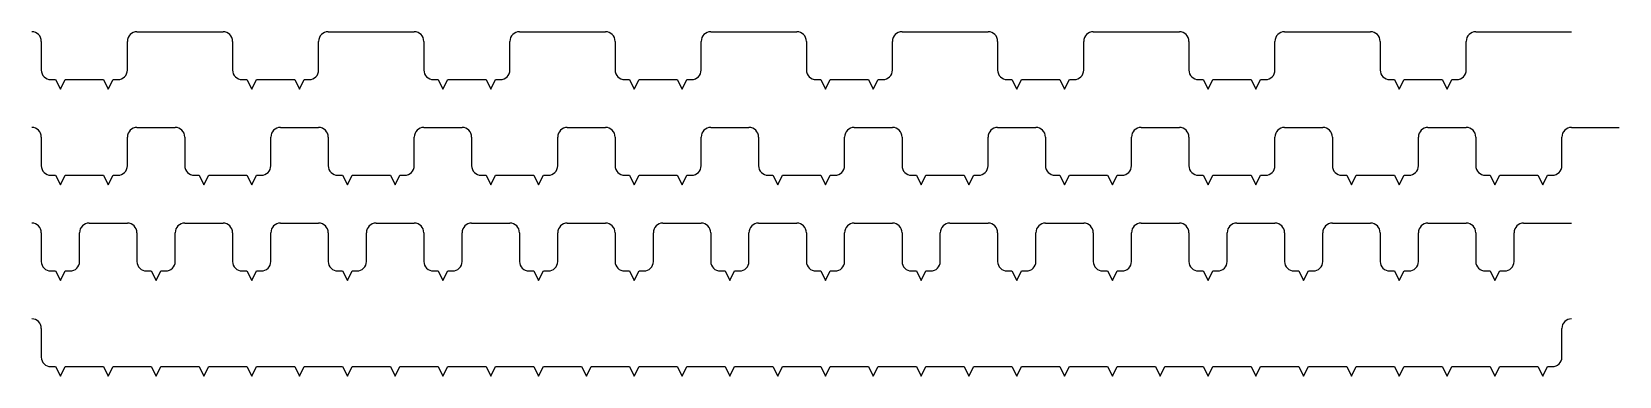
# Model space of a CAD drawing. Extents: x 0 to 166, y -5 to 31.
import ezdxf

# ---------------------------------------------------------------- set-up
doc = ezdxf.new("R2010")
doc.units = 0

# ---------------------------------------------------------------- blocks, each defined once
blk = doc.blocks.new('SWOOP_LEFT')
for p, q in [((1, 0), (1, -3)), ((2, -4), (2.5, -4))]:
    blk.add_line(p, q)
for centre, start, end in [((0, 0), 0, 90), ((2, -3), 180, 270)]:
    blk.add_arc(centre, 1, start, end)
blk = doc.blocks.new('POKEYBIT')
for p, q in [((0, 0), (0.5, -1)), ((0.5, -1), (1, 0))]:
    blk.add_line(p, q)
blk = doc.blocks.new('SWOOP_RIGHT')
for p, q in [((1.5, -3), (1.5, 0)), ((0, -4), (0.5, -4))]:
    blk.add_line(p, q)
for centre, start, end in [((2.5, 0), 90, 180), ((0.5, -3), 270, 360)]:
    blk.add_arc(centre, 1, start, end)

msp = doc.modelspace()

# ---------------------------------------------------------------- linework, layer by layer
for p, q in [((11, 31), (20, 31)), ((31, 31), (40, 31)), ((51, 31), (60, 31)), ((71, 31), (80, 31)), ((91, 31), (100, 31)), ((111, 31), (120, 31)), ((131, 31), (140, 31)), ((151, 31), (160, 31)), ((160, 31), (161, 31)), ((3.5, 26), (7.5, 26)), ((23.5, 26), (27.5, 26)), ((43.5, 26), (47.5, 26)), ((63.5, 26), (67.5, 26)), ((83.5, 26), (87.5, 26)), ((103.5, 26), (107.5, 26)), ((123.5, 26), (127.5, 26)), ((143.5, 26), (147.5, 26)), ((11, 21), (15, 21)), ((26, 21), (30, 21)), ((41, 21), (45, 21)), ((56, 21), (60, 21)), ((71, 21), (75, 21)), ((86, 21), (90, 21)), ((101, 21), (105, 21)), ((116, 21), (120, 21)), ((131, 21), (135, 21)), ((146, 21), (150, 21)), ((161, 21), (165, 21)), ((165, 21), (166, 21)), ((3.5, 16), (7.5, 16)), ((18.5, 16), (22.5, 16)), ((33.5, 16), (37.5, 16)), ((48.5, 16), (52.5, 16)), ((63.5, 16), (67.5, 16)), ((78.5, 16), (82.5, 16)), ((93.5, 16), (97.5, 16)), ((108.5, 16), (112.5, 16)), ((123.5, 16), (127.5, 16)), ((138.5, 16), (142.5, 16)), ((153.5, 16), (157.5, 16)), ((6, 11), (10, 11)), ((16, 11), (20, 11)), ((26, 11), (30, 11)), ((36, 11), (40, 11)), ((46, 11), (50, 11)), ((56, 11), (60, 11)), ((66, 11), (70, 11)), ((76, 11), (80, 11)), ((86, 11), (90, 11)), ((96, 11), (100, 11)), ((106, 11), (110, 11)), ((116, 11), (120, 11)), ((126, 11), (130, 11)), ((136, 11), (140, 11)), ((146, 11), (150, 11)), ((156, 11), (160, 11)), ((160, 11), (161, 11)), ((3.5, -4), (7.5, -4)), ((8.5, -4), (12.5, -4)), ((13.5, -4), (17.5, -4)), ((18.5, -4), (22.5, -4)), ((23.5, -4), (27.5, -4)), ((28.5, -4), (32.5, -4)), ((33.5, -4), (37.5, -4)), ((38.5, -4), (42.5, -4)), ((43.5, -4), (47.5, -4)), ((48.5, -4), (52.5, -4)), ((53.5, -4), (57.5, -4)), ((58.5, -4), (62.5, -4)), ((63.5, -4), (67.5, -4)), ((68.5, -4), (72.5, -4)), ((73.5, -4), (77.5, -4)), ((78.5, -4), (82.5, -4)), ((83.5, -4), (87.5, -4)), ((88.5, -4), (92.5, -4)), ((93.5, -4), (97.5, -4)), ((98.5, -4), (102.5, -4)), ((103.5, -4), (107.5, -4)), ((108.5, -4), (112.5, -4)), ((113.5, -4), (117.5, -4)), ((118.5, -4), (122.5, -4)), ((123.5, -4), (127.5, -4)), ((128.5, -4), (132.5, -4)), ((133.5, -4), (137.5, -4)), ((138.5, -4), (142.5, -4)), ((143.5, -4), (147.5, -4)), ((148.5, -4), (152.5, -4)), ((153.5, -4), (157.5, -4))]:
    msp.add_line(p, q)

# ---------------------------------------------------------------- block references
for name, p in [('swoop_left', (0, 30)), ('swoop_right', (8.5, 30)), ('swoop_left', (20, 30)), ('swoop_right', (28.5, 30)), ('swoop_left', (40, 30)), ('swoop_right', (48.5, 30)), ('swoop_left', (60, 30)), ('swoop_right', (68.5, 30)), ('swoop_left', (80, 30)), ('swoop_right', (88.5, 30)), ('swoop_left', (100, 30)), ('swoop_right', (108.5, 30)), ('swoop_left', (120, 30)), ('swoop_right', (128.5, 30)), ('swoop_left', (140, 30)), ('swoop_right', (148.5, 30)), ('pokeybit', (2.5, 26)), ('pokeybit', (7.5, 26)), ('pokeybit', (22.5, 26)), ('pokeybit', (27.5, 26)), ('pokeybit', (42.5, 26)), ('pokeybit', (47.5, 26)), ('pokeybit', (62.5, 26)), ('pokeybit', (67.5, 26)), ('pokeybit', (82.5, 26)), ('pokeybit', (87.5, 26)), ('pokeybit', (102.5, 26)), ('pokeybit', (107.5, 26)), ('pokeybit', (122.5, 26)), ('pokeybit', (127.5, 26)), ('pokeybit', (142.5, 26)), ('pokeybit', (147.5, 26)), ('swoop_left', (0, 20)), ('swoop_right', (8.5, 20)), ('swoop_left', (15, 20)), ('swoop_right', (23.5, 20)), ('swoop_left', (30, 20)), ('swoop_right', (38.5, 20)), ('swoop_left', (45, 20)), ('swoop_right', (53.5, 20)), ('swoop_left', (60, 20)), ('swoop_right', (68.5, 20)), ('swoop_left', (75, 20)), ('swoop_right', (83.5, 20)), ('swoop_left', (90, 20)), ('swoop_right', (98.5, 20)), ('swoop_left', (105, 20)), ('swoop_right', (113.5, 20)), ('swoop_left', (120, 20)), ('swoop_right', (128.5, 20)), ('swoop_left', (135, 20)), ('swoop_right', (143.5, 20)), ('swoop_left', (150, 20)), ('swoop_right', (158.5, 20)), ('pokeybit', (2.5, 16)), ('pokeybit', (7.5, 16)), ('pokeybit', (17.5, 16)), ('pokeybit', (22.5, 16)), ('pokeybit', (32.5, 16)), ('pokeybit', (37.5, 16)), ('pokeybit', (47.5, 16)), ('pokeybit', (52.5, 16)), ('pokeybit', (62.5, 16)), ('pokeybit', (67.5, 16)), ('pokeybit', (77.5, 16)), ('pokeybit', (82.5, 16)), ('pokeybit', (92.5, 16)), ('pokeybit', (97.5, 16)), ('pokeybit', (107.5, 16)), ('pokeybit', (112.5, 16)), ('pokeybit', (122.5, 16)), ('pokeybit', (127.5, 16)), ('pokeybit', (137.5, 16)), ('pokeybit', (142.5, 16)), ('pokeybit', (152.5, 16)), ('pokeybit', (157.5, 16)), ('swoop_left', (0, 10)), ('swoop_right', (3.5, 10)), ('swoop_left', (10, 10)), ('swoop_right', (13.5, 10)), ('swoop_left', (20, 10)), ('swoop_right', (23.5, 10)), ('swoop_left', (30, 10)), ('swoop_right', (33.5, 10)), ('swoop_left', (40, 10)), ('swoop_right', (43.5, 10)), ('swoop_left', (50, 10)), ('swoop_right', (53.5, 10)), ('swoop_left', (60, 10)), ('swoop_right', (63.5, 10)), ('swoop_left', (70, 10)), ('swoop_right', (73.5, 10)), ('swoop_left', (80, 10)), ('swoop_right', (83.5, 10)), ('swoop_left', (90, 10)), ('swoop_right', (93.5, 10)), ('swoop_left', (100, 10)), ('swoop_right', (103.5, 10)), ('swoop_left', (110, 10)), ('swoop_right', (113.5, 10)), ('swoop_left', (120, 10)), ('swoop_right', (123.5, 10)), ('swoop_left', (130, 10)), ('swoop_right', (133.5, 10)), ('swoop_left', (140, 10)), ('swoop_right', (143.5, 10)), ('swoop_left', (150, 10)), ('swoop_right', (153.5, 10)), ('pokeybit', (2.5, 6)), ('pokeybit', (12.5, 6)), ('pokeybit', (22.5, 6)), ('pokeybit', (32.5, 6)), ('pokeybit', (42.5, 6)), ('pokeybit', (52.5, 6)), ('pokeybit', (62.5, 6)), ('pokeybit', (72.5, 6)), ('pokeybit', (82.5, 6)), ('pokeybit', (92.5, 6)), ('pokeybit', (102.5, 6)), ('pokeybit', (112.5, 6)), ('pokeybit', (122.5, 6)), ('pokeybit', (132.5, 6)), ('pokeybit', (142.5, 6)), ('pokeybit', (152.5, 6)), ('swoop_left', (0, 0)), ('swoop_right', (158.5, 0)), ('pokeybit', (2.5, -4)), ('pokeybit', (7.5, -4)), ('pokeybit', (12.5, -4)), ('pokeybit', (17.5, -4)), ('pokeybit', (22.5, -4)), ('pokeybit', (27.5, -4)), ('pokeybit', (32.5, -4)), ('pokeybit', (37.5, -4)), ('pokeybit', (42.5, -4)), ('pokeybit', (47.5, -4)), ('pokeybit', (52.5, -4)), ('pokeybit', (57.5, -4)), ('pokeybit', (62.5, -4)), ('pokeybit', (67.5, -4)), ('pokeybit', (72.5, -4)), ('pokeybit', (77.5, -4)), ('pokeybit', (82.5, -4)), ('pokeybit', (87.5, -4)), ('pokeybit', (92.5, -4)), ('pokeybit', (97.5, -4)), ('pokeybit', (102.5, -4)), ('pokeybit', (107.5, -4)), ('pokeybit', (112.5, -4)), ('pokeybit', (117.5, -4)), ('pokeybit', (122.5, -4)), ('pokeybit', (127.5, -4)), ('pokeybit', (132.5, -4)), ('pokeybit', (137.5, -4)), ('pokeybit', (142.5, -4)), ('pokeybit', (147.5, -4)), ('pokeybit', (152.5, -4)), ('pokeybit', (157.5, -4))]:
    msp.add_blockref(name, p)

doc.saveas('drawing.dxf')
